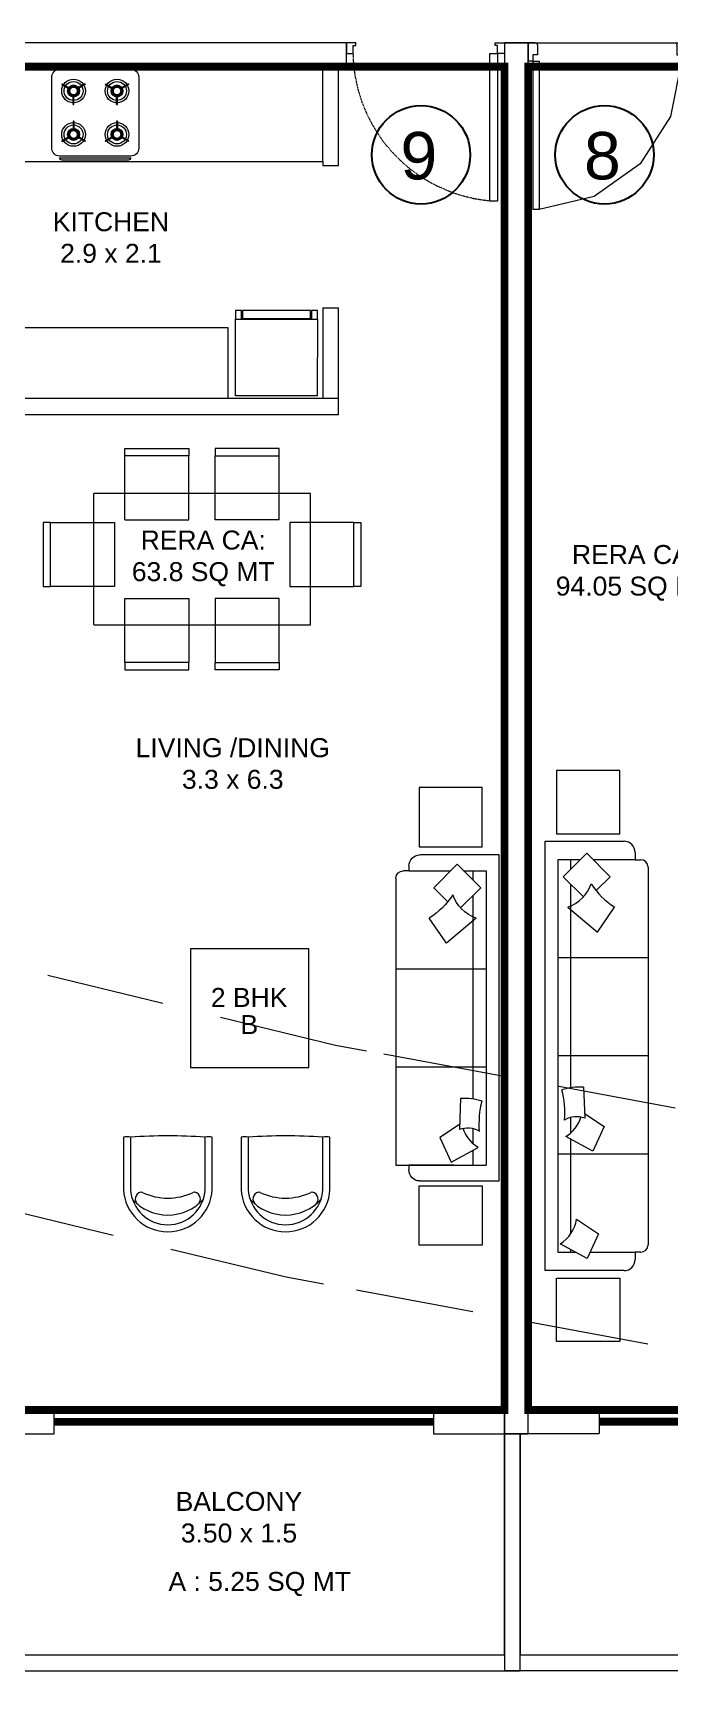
# Model space of a CAD drawing. Header units: inches. Extents: x 27644242 to 29761523, y -859349 to 216979.
# Drawn here: x 29105029 to 29109059, y -804183 to -793730 of the extents above; entities that cross this region are included whole.
import ezdxf

# ---------------------------------------------------------------- set-up
doc = ezdxf.new("R2010")
doc.units = ezdxf.units.IN
doc.header["$MEASUREMENT"] = 0
doc.set_wipeout_variables(frame=1)
for name, pattern in [('01-Xref Col Podium Lvl-1$0$HIDDEN', [0.375, 0.25, -0.125]), ('DASHED', [0.75, 0.5, -0.25]), ('DASHED2', [0.375, 0.25, -0.125]), ('HIDDEN', [0.375, 0.25, -0.125])]:
    doc.linetypes.add(name, pattern=pattern)
doc.layers.get('Defpoints').update_dxf_attribs({"color": 8})
for name, color, linetype, lineweight in [('AHC-A-DUCT', 14, 'HIDDEN', 5), ('DOOR', 4, 'Continuous', 0), ('DOORS', 1, 'Continuous', 9), ('ELEVATION', 40, 'Continuous', 13), ('FURN', 250, 'Continuous', 0), ('RVA Site Boundary', 17, 'Continuous', 15), ('WALL', 7, 'Continuous', 20), ('WINDOW', 162, 'Continuous', 13)]:
    doc.layers.add(name, color=color, linetype=linetype, lineweight=lineweight)
doc.layers.add('text', color=7, linetype='Continuous')
doc.styles.add('AMITS', font='arial.ttf')

# ---------------------------------------------------------------- blocks, each defined once
blk = doc.blocks.new('A$C6E20521E-flatten-1')
at = {"layer": 'DOORS', "color": 251}
for p, q in [((30, 115), (30, 1054)), ((70, 1054), (30, 1054)), ((70, 115), (70, 1054)), ((30, 115), (0, 115)), ((0, 0), (0, 115)), ((30, 75), (30, 115)), ((30, 115), (70, 115)), ((970, 75), (970, 115)), ((970, 115), (1000, 115)), ((1000, 0), (1000, 115)), ((0, 0), (1000, 0)), ((60, 75), (30, 75)), ((60, 15), (60, 75)), ((940, 15), (940, 75)), ((940, 75), (970, 75)), ((45, 0), (0, 0)), ((955, 0), (1000, 0))]:
    blk.add_line(p, q, dxfattribs=at)
for points in [[(970, 115), (902, 465), (709, 765), (417, 972), (70, 1054)], [(45, 0), (52, 2), (58, 7), (60, 15)], [(940, 15), (944, 4), (955, 0)]]:
    blk.add_lwpolyline(points, dxfattribs=at)
blk = doc.blocks.new('sofa-12')
at = {"color": 0, "linetype": 'ByBlock'}
for p, q in [((0.175, 0.7), (2.742, 0.7)), ((0.792, 0.7), (0.792, 0.087)), ((1.458, 0.7), (1.458, 0.087)), ((2.125, 0.7), (2.125, 0.087)), ((0.075, 0.612), (0.125, 0.612)), ((0.125, 0.612), (0.125, 0.65)), ((0.125, 0.612), (0.125, 0.327)), ((2.792, 0.65), (2.792, 0.612)), ((2.792, 0.612), (2.842, 0.612)), ((2.792, 0.306), (2.792, 0.612)), ((0, 0), (0, 0.537)), ((0.618, 0.356), (0.447, 0.473)), ((2.917, 0.537), (2.917, 0)), ((0.241, 0.442), (0.081, 0.283)), ((0.335, 0.347), (0.241, 0.442)), ((0.447, 0.154), (0.618, 0.356)), ((1.849, 0.268), (1.937, 0.402)), ((1.937, 0.402), (2.105, 0.325)), ((2.568, 0.214), (2.667, 0.364)), ((2.667, 0.364), (2.834, 0.286)), ((0.081, 0.283), (0.241, 0.124)), ((0.125, 0.24), (0.125, 0.087)), ((0.241, 0.124), (0.378, 0.261)), ((1.671, 0.261), (1.882, 0.27)), ((2.105, 0.325), (2.006, 0.141)), ((2.834, 0.286), (2.736, 0.102)), ((0.19, 0.175), (0.125, 0.175)), ((1.674, 0.175), (0.291, 0.175)), ((1.98, 0.175), (1.877, 0.175)), ((2.665, 0.175), (2.024, 0.175)), ((2.792, 0.175), (2.775, 0.175)), ((2.792, 0.087), (2.792, 0.206)), ((2.917, 0), (0, 0)), ((0.125, 0.087), (2.792, 0.087))]:
    blk.add_line(p, q, dxfattribs=at)
for centre, radius, start, end in [((0.175, 0.65), 0.05, 90, 180), ((2.742, 0.65), 0.05, 0, 90), ((0.075, 0.537), 0.075, 90, 180), ((2.842, 0.537), 0.075, 0, 90), ((0.025, 0.736), 0.497, 301.9301, 328.0699), ((0.211, 0.077), 0.248, 18.0785, 71.9215), ((2.044, 0.231), 0.374, 175.4155, 198.0697), ((2.038, 0.215), 0.166, 160.8325, 209.9235), ((1.796, 0.008), 0.249, 32.3301, 71.5057), ((1.845, -0.512), 0.646, 85.599, 104.0402), ((2.526, -0.031), 0.249, 32.3301, 80.157)]:
    blk.add_arc(centre, radius, start, end, dxfattribs=at)
blk = doc.blocks.new('SALE 5')
at = {"layer": 'Defpoints', "ltscale": 500, "elevation": 0}
blk.add_lwpolyline([(-4413, 6901, 50, 50, 0), (-413, 6901, 50, 50, 0), (-413, 4651, 50, 50, 0), (-263, 4651, 50, 50, 0), (-263, 4751, 50, 50, 0), (1537, 4751, 50, 50, 0), (1537, 5501, 50, 50, 0), (2987, 5501, 50, 50, 0), (2987, 6901, 50, 50, 0), (6887, 6901, 50, 50, 0), (6887, 3901, 50, 50, 0), (6387, 3901, 50, 50, 0), (6387, 2301, 50, 50, 0), (7487, 2301, 50, 50, 0), (7487, -2200, 50, 50, 0), (2987, -2200, 50, 50, 0), (2987, -1599, 50, 50, 0), (-813, -1599, 50, 50, 0), (-813, -1599, 50, 50, 0), (-4413, -1599, 50, 50, 0), (-4413, 6901, 50, 50, 0)], format="xyseb", dxfattribs=at)
at = {"layer": 'ELEVATION', "ltscale": 500, "elevation": 0}
for points in [[(-4563, -1749), (-4563, -3249), (-663, -3249), (-663, -1749)], [(-4463, -1749), (-4463, -3149), (-763, -3149), (-763, -1749)]]:
    blk.add_lwpolyline(points, dxfattribs=at)
at = {"layer": 'FURN', "ltscale": 500, "elevation": 0}
for points in [[(-4233, 2447), (-4233, 2047), (-3833, 2047), (-3833, 2447)], [(-4233, -1166), (-4233, -766), (-3833, -766), (-3833, -1166)]]:
    blk.add_lwpolyline(points, close=True, dxfattribs=at)
at = {"layer": 'WALL'}
for p, q in [((-4563, 7051, 0), (-4563, -1749, 0)), ((-4413, -1749, 0), (-4413, 7051, 0)), ((-4413, -1599, 0), (-3963, -1599, 0)), ((-4563, -1749, 0), (-3963, -1749, 0))]:
    blk.add_line(p, q, dxfattribs=at)
at = {"layer": 'WALL', "ltscale": 500}
for p, q in [((-4563, 7051, 0), (-4413, 7051, 0)), ((-3963, -1599, 0), (-3963, -1749, 0))]:
    blk.add_line(p, q, dxfattribs=at)
at = {"layer": 'WINDOW', "ltscale": 500, "const_width": 50, "elevation": 0}
blk.add_lwpolyline([(-3963, -1674), (-1063, -1674)], dxfattribs=at)
at = {"layer": 'FURN', "ltscale": 1000, "xscale": 931.2742623500526, "yscale": 931.2742623500526, "zscale": 931.2742623500526, "rotation": 270}
blk.add_blockref('sofa-12', (-4306, 1999, 0), dxfattribs=at)
at = {"layer": 'WALL', "ltscale": 500, "xscale": -1, "rotation": 180}
blk.add_blockref('A$C6E20521E-flatten-1', (-4413, 7051, 0), dxfattribs=at)
at = {"layer": 'text', "ltscale": 100, "insert": (-2882, 3521, 0), "char_height": 120, "width": 1715.23, "attachment_point": 9, "style": 'AMITS'}
blk.add_mtext('\\pxqc;RERA CA: \\P94.05 SQ MT', dxfattribs=at)
blk = doc.blocks.new('DOOR_750')
at = {"layer": 'DOOR'}
for points in [[(-70, 50), (-32.5, 50), (-32.5, 750), (-70, 750)], [(-750, 50), (-717.5, 50), (-717.5, 12.5), (-705, 12.5), (-705, 0), (-750, 0)], [(0, 50), (-32.5, 50), (-32.5, 12.5), (-45, 12.5), (-45, 0), (0, 0)]]:
    blk.add_lwpolyline(points, close=True, dxfattribs=at)
at = {"layer": 'DOOR', "linetype": 'DASHED', "ltscale": 10}
blk.add_arc((-2.4, 38), 715.2, 95.4221, 179.04025, dxfattribs=at)
blk = doc.blocks.new('FRDG')
at = {"layer": 'FURN', "color": 8, "lineweight": 0, "extrusion": (3.3432e-08, -6.87431e-09, 1), "elevation": 0}
for points in [[(9345.998, -728.492), (9346.508, -728.492), (9346.508, -727.946), (9345.998, -727.946)], [(9346.508, -727.946), (9346.566, -727.946), (9346.566, -727.986), (9346.508, -727.986)], [(9346.514, -727.992), (9346.566, -727.992), (9346.566, -728.444), (9346.514, -728.444)], [(9346.508, -728.452), (9346.566, -728.452), (9346.566, -728.492), (9346.508, -728.492)]]:
    blk.add_lwpolyline(points, close=True, dxfattribs=at)
blk = doc.blocks.new('hob')
at = {"layer": 'FURN', "extrusion": (2e-16, 7.34249e-08, 1)}
for p, q in [((-747640, 890447), (-747613, 890399)), ((-747636, 890449), (-747608, 890402)), ((-747280, 890449), (-747308, 890402)), ((-747276, 890447), (-747303, 890399)), ((-747640, 890302), (-747613, 890350)), ((-747636, 890300), (-747608, 890347)), ((-747510, 890377), (-747566, 890377)), ((-747510, 890372), (-747566, 890372)), ((-747405, 890377), (-747350, 890377)), ((-747405, 890372), (-747350, 890372)), ((-747280, 890300), (-747308, 890347)), ((-747276, 890302), (-747303, 890350)), ((-747640, 890172), (-747613, 890124)), ((-747636, 890174), (-747608, 890127)), ((-747510, 890102), (-747566, 890102)), ((-747510, 890097), (-747566, 890097)), ((-747405, 890102), (-747350, 890102)), ((-747405, 890097), (-747350, 890097)), ((-747280, 890174), (-747308, 890127)), ((-747276, 890172), (-747303, 890124)), ((-747640, 890027), (-747613, 890075)), ((-747636, 890025), (-747608, 890072)), ((-747280, 890025), (-747308, 890072)), ((-747276, 890027), (-747303, 890075))]:
    blk.add_line(p, q, dxfattribs=at)
at = {"layer": 'FURN', "extrusion": (2e-16, 7.34249e-08, 1), "elevation": 0}
for points in [[(-747233, 889962), (-747683, 889962, -0.414214), (-747733, 890012), (-747733, 890462, -0.414214), (-747683, 890512), (-747233, 890512, -0.414214), (-747183, 890462), (-747183, 890012, -0.414214)], [(-747173, 890462, -0.414214), (-747158, 890447), (-747158, 890027, -0.414214), (-747173, 890012), (-747173, 890027)]]:
    blk.add_lwpolyline(points, format="xyb", close=True, dxfattribs=at)
at = {"layer": 'FURN', "extrusion": (2e-16, 7.34249e-08, 1), "const_width": 20, "elevation": 0}
for points in [[(-747625, 890375, 1), (-747565, 890375, 1)], [(-747290, 890375, 1), (-747350, 890375, 1)], [(-747625, 890100, -1), (-747565, 890100, -1)], [(-747290, 890100, 1), (-747350, 890100, 1)]]:
    blk.add_lwpolyline(points, format="xyb", close=True, dxfattribs=at)
at = {"layer": 'FURN', "extrusion": (2e-16, 7.34249e-08, 1)}
for centre, radius in [((-747595, 890375, 0), 75), ((-747595, 890375, 0), 60), ((-747595, 890375, 0), 37.5), ((-747320, 890375, 0), 75), ((-747320, 890375, 0), 60), ((-747320, 890375, 0), 37.5), ((-747595, 890100, 0), 75), ((-747595, 890100, 0), 60), ((-747595, 890100, 0), 37.5), ((-747320, 890100, 0), 75), ((-747320, 890100, 0), 60), ((-747320, 890100, 0), 37.5)]:
    blk.add_circle(centre, radius, dxfattribs=at)
for centre, start, end in [((-747595, 890375, 0), 118.3146, 121.6854), ((-747320, 890375, 0), 58.3146, 61.6854), ((-747320, 890375, 0), 58.3146, 61.6854), ((-747595, 890375, 0), 238.3146, 241.6854), ((-747595, 890375, 0), 358.3146, 1.6854), ((-747320, 890375, 0), 178.3146, 181.6854), ((-747320, 890375, 0), 298.3146, 301.6854), ((-747595, 890100, 0), 118.3146, 121.6854), ((-747595, 890100, 0), 358.3146, 1.6854), ((-747320, 890100, 0), 178.3146, 181.6854), ((-747320, 890100, 0), 58.3146, 61.6854), ((-747320, 890100, 0), 58.3146, 61.6854), ((-747595, 890100, 0), 238.3146, 241.6854), ((-747320, 890100, 0), 298.3146, 301.6854)]:
    blk.add_arc(centre, 85, start, end, dxfattribs=at)
blk = doc.blocks.new('DINING TBALE')
at = {"layer": 'FURN'}
for p, q in [((552, 1665, 0), (552, 1710, 0)), ((552, 1710, 0), (957, 1710, 0)), ((552, 1665, 0), (552, 1710, 0)), ((957, 1710, 0), (957, 1665, 0)), ((1123, 1710, 0), (1123, 1665, 0)), ((1528, 1710, 0), (1123, 1710, 0)), ((1528, 1665, 0), (1528, 1710, 0)), ((1528, 1665, 0), (1528, 1710, 0)), ((957, 1665, 0), (552, 1665, 0)), ((552, 1665, 0), (552, 1260, 0)), ((957, 1665, 0), (552, 1665, 0)), ((957, 1260, 0), (957, 1665, 0)), ((1123, 1260, 0), (1123, 1665, 0)), ((1123, 1665, 0), (1528, 1665, 0)), ((1123, 1665, 0), (1528, 1665, 0)), ((1528, 1665, 0), (1528, 1260, 0)), ((1726, 1426, 0), (354, 1426, 0)), ((354, 1426, 0), (354, 594, 0)), ((1726, 1426, 0), (1726, 594, 0)), ((552, 1260, 0), (957, 1260, 0)), ((1528, 1260, 0), (1123, 1260, 0)), ((35, 1184, 0), (80, 1184, 0)), ((35, 779, 0), (35, 1184, 0)), ((485, 1184, 0), (80, 1184, 0)), ((80, 1184, 0), (80, 779, 0)), ((80, 1184, 0), (80, 779, 0)), ((485, 779, 0), (485, 1184, 0)), ((1595, 1184, 0), (2000, 1184, 0)), ((1595, 779, 0), (1595, 1184, 0)), ((2045, 1184, 0), (2000, 1184, 0)), ((2000, 1184, 0), (2000, 779, 0)), ((2000, 1184, 0), (2000, 779, 0)), ((2045, 779, 0), (2045, 1184, 0)), ((80, 779, 0), (35, 779, 0)), ((80, 779, 0), (35, 779, 0)), ((80, 779, 0), (485, 779, 0)), ((552, 761, 0), (957, 761, 0)), ((552, 761, 0), (552, 356, 0)), ((957, 761, 0), (957, 356, 0)), ((1123, 761, 0), (1123, 356, 0)), ((1528, 761, 0), (1123, 761, 0)), ((1528, 761, 0), (1528, 356, 0)), ((2000, 779, 0), (1595, 779, 0)), ((2000, 779, 0), (2045, 779, 0)), ((2000, 779, 0), (2045, 779, 0)), ((354, 594, 0), (1726, 594, 0)), ((552, 356, 0), (552, 311, 0)), ((552, 356, 0), (552, 311, 0)), ((957, 356, 0), (552, 356, 0)), ((957, 356, 0), (552, 356, 0)), ((957, 311, 0), (957, 356, 0)), ((1123, 311, 0), (1123, 356, 0)), ((1123, 356, 0), (1528, 356, 0)), ((1123, 356, 0), (1528, 356, 0)), ((1528, 356, 0), (1528, 311, 0)), ((1528, 356, 0), (1528, 311, 0)), ((552, 311, 0), (957, 311, 0)), ((1528, 311, 0), (1123, 311, 0))]:
    blk.add_line(p, q, dxfattribs=at)
blk = doc.blocks.new('sofasaaaaaaaaaaa')
at = {"color": 0, "linetype": 'ByBlock'}
for p, q in [((-322, 710), (-322, 745)), ((-275, 791), (1541, 791)), ((299, 791), (299, 221)), ((920, 791), (920, 221)), ((1541, 791), (1541, 221)), ((-422, 139), (-422, 640)), ((-352, 710), (-322, 710)), ((-322, 710), (-322, 444)), ((1541, 710), (1571, 710)), ((1541, 424), (1541, 710)), ((1641, 640), (1641, 139)), ((-214, 551), (-363, 403)), ((-126, 463), (-214, 551)), ((137, 471), (-22, 580)), ((-22, 283), (137, 471)), ((1283, 389), (1366, 514)), ((1366, 514), (1522, 442)), ((1522, 442), (1430, 270)), ((-363, 403), (-214, 255)), ((-322, 363), (-322, 221)), ((-214, 255), (-87, 383)), ((1118, 382), (1314, 390)), ((-262, 302), (-322, 302)), ((-322, 221), (1541, 221)), ((1121, 302), (-167, 302)), ((1405, 302), (1310, 302)), ((1541, 302), (1447, 302)), ((1641, 139), (-422, 139))]:
    blk.add_line(p, q, dxfattribs=at)
for centre, radius, start, end in [((-275, 745), 46.6, 90, 180), ((-352, 640), 69.8, 90, 180), ((1571, 640), 69.8, 0, 90), ((-415, 825), 463, 301.9301, 328.0699), ((-242, 211), 231, 18.0785, 71.9215), ((1465, 354), 348, 175.4155, 198.0697), ((1460, 340), 155, 160.8325, 209.9235), ((1234, 147), 231, 32.3301, 71.5057), ((1280, -338), 602, 85.599, 104.0402)]:
    blk.add_arc(centre, radius, start, end, dxfattribs=at)
blk = doc.blocks.new('cha-1')
at = {"color": 0, "linetype": 'ByBlock'}
for points in [[(375, 10), (375, 453, 0.950858), (-375, 453), (-375, 10)], [(315, 11), (315, 452, 0.946504), (-315, 452), (-315, 11)]]:
    blk.add_lwpolyline(points, format="xyb", dxfattribs=at)
for centre, radius, start, end in [((0, 263), 405, 42.4573, 137.5427), ((-217, 533), 58.2, 126.2045, 258.1486), ((217, 533), 58.2, 281.8514, 53.7955), ((-224, 501), 25, 258.1486, 294.8492), ((0, 17), 508, 65.1508, 114.8492), ((224, 501), 25, 245.1508, 281.8514), ((-347, 125), 118, 256.2867, 285.6904), ((0, 4466), 4466, 265.9551, 274.0449), ((347, 125), 118, 254.3096, 283.7133)]:
    blk.add_arc(centre, radius, start, end, dxfattribs=at)

msp = doc.modelspace()

# ---------------------------------------------------------------- linework, layer by layer
at = {"layer": 'FURN', "ltscale": 500}
for p, q in [((29103962.3, -794542.7), (29106862.3, -794542.7)), ((29103962.3, -795592.7), (29106262.3, -795592.7)), ((29106262.3, -795592.7), (29106262.3, -796042.7))]:
    msp.add_line(p, q, dxfattribs=at)
at = {"layer": 'FURN', "ltscale": 500, "elevation": 0}
for points in [[(29107871.9, -798504.7), (29107471.9, -798504.7), (29107471.9, -798879.7), (29107871.9, -798879.7)], [(29107871.9, -801399.6), (29107471.9, -801399.6), (29107471.9, -801024.6), (29107871.9, -801024.6)]]:
    msp.add_lwpolyline(points, close=True, dxfattribs=at)
at = {"layer": 'FURN', "ltscale": 1000}
msp.add_lwpolyline([(29106024.4, -800275), (29106774.4, -800275), (29106774.4, -799525), (29106024.4, -799525)], close=True, dxfattribs=at)
at = {"layer": 'RVA Site Boundary', "color": 252, "linetype": '01-Xref Col Podium Lvl-1$0$HIDDEN', "ltscale": 3000}
for points in [[(29117719.3, -786775.5), (29119000.8, -791560.5), (29119216.3, -792343.2), (29117087, -796269.2), (29120129.2, -799129.8), (29120264.6, -803342.2), (29119608.6, -804725.4), (29119397.1, -804707), (29112327, -804093), (29110334.5, -803838.3), (29110025.5, -802230.6), (29106866.8, -801647), (29106630, -801603.2), (29097502.8, -799387.6), (29091801.5, -801216), (29090487.2, -801559.2), (29084528.6, -801392.6), (29078614.2, -801587.4), (29077896, -801652.8), (29070594.6, -802069.7), (29062281.5, -802826.4)], [(29116271.7, -787168.7), (29117553.2, -791953.6), (29117609.8, -792159), (29115217.3, -796570.2), (29118649.9, -799797.8), (29118753.7, -803027.5), (29118700, -803140.8), (29112487.1, -802601.2), (29111602.5, -802488.2), (29111305.3, -800941.7), (29107139.4, -800171.9), (29106943.5, -800135.7), (29097446.6, -797830.4), (29091382.7, -799775.1), (29090315.2, -800053.8), (29084524.8, -799891.9), (29078521.4, -800089.6), (29077785.2, -800156.7), (29070483.8, -800573.6), (29062057, -801340.7)]]:
    msp.add_lwpolyline(points, dxfattribs=at)
at = {"layer": 'text', "color": 1, "ltscale": 500}
for centre in [(29107484, -794500.3), (29108645.3, -794500.3)]:
    msp.add_circle(centre, 311.4, dxfattribs=at)
at = {"layer": 'WALL', "ltscale": 500}
for p, q in [((29106962.3, -793942.7), (29106862.3, -793942.7)), ((29106862.3, -794542.7), (29106862.3, -793942.7)), ((29106962.3, -794567.7), (29106962.3, -793942.7)), ((29106862.3, -794542.7), (29106862.3, -794567.7)), ((29106862.3, -794567.7), (29106962.3, -794567.7)), ((29106862.3, -795467.7), (29106862.3, -796042.7)), ((29106862.3, -795467.7), (29106962.3, -795467.7)), ((29106962.3, -796042.7), (29106962.3, -795467.7))]:
    msp.add_line(p, q, dxfattribs=at)
for points in [[(29107012.3, -793792.7), (29103812.3, -793792.7), (29103812.3, -793942.7), (29107012.3, -793942.7)], [(29106962.3, -796142.7), (29106962.3, -796042.7), (29104712.3, -796042.7), (29104712.3, -796142.7)], [(29105162.3, -802592.7), (29105162.3, -802442.7), (29104312.3, -802442.7), (29104312.3, -802592.7)]]:
    msp.add_lwpolyline(points, close=True, dxfattribs=at)
at = {"layer": 'WINDOW', "ltscale": 500, "const_width": 50}
msp.add_lwpolyline([(29107562.3, -802517.7), (29105162.3, -802517.7)], dxfattribs=at)

# ---------------------------------------------------------------- block references
at = {"layer": 'FURN', "rotation": 270.0000000000089}
msp.add_blockref('hob', (28215185.3, -1541691.4, 0), dxfattribs=at)
at = {"layer": 'FURN', "extrusion": (-6.40542e-09, -9.36485e-09, 1), "xscale": -950.000000000018, "yscale": 950.0000000000116, "zscale": 950.0000000000109, "rotation": 269.9749165264677}
msp.add_blockref('FRDG', (29794489.5, -9675025.3, -0.1), dxfattribs=at)
at = {"layer": 'FURN', "ltscale": 1000, "rotation": 180}
msp.add_blockref('DINING TBALE', (29107138.5, -796048.5, -0.3), dxfattribs=at)

# ---------------------------------------------------------------- texts
at = {"layer": 'text', "color": 1, "ltscale": 100, "style": 'AMITS'}
for s, insert, char_height, width, attachment_point in [('\\pxqc;9', (29107098.1, -794355.9), 300, 744.906, 1), ('\\pxqc;8', (29108259.3, -794355.9), 300, 744.906, 1), ('\\pxqc;2 BHK', (29105538.6, -799892.4), 120, 1715.235, 7), ('\\pxqc;B', (29105540, -800064), 120, 1715.235, 7)]:
    msp.add_mtext(s, dxfattribs=dict(at, insert=insert, char_height=char_height, width=width, attachment_point=attachment_point))
at = {"layer": 'text', "ltscale": 100, "char_height": 120, "width": 1715.235, "style": 'AMITS'}
for s, insert, attachment_point in [('\\pxqc;KITCHEN\\P2.9 x 2.1', (29106379.5, -794863.7), 3), ('\\pxqc;RERA CA: \\P63.8 SQ MT', (29105248.3, -796877.8), 1), ('\\pxqc;LIVING /DINING\\P3.3 x 6.3', (29107150.4, -798192), 3), ('\\pxqc;BALCONY\\P3.50 x 1.5', (29107189.5, -802961.1), 3), ('\\pxqc;A : 5.25 SQ MT', (29105605.6, -803467.7), 1)]:
    msp.add_mtext(s, dxfattribs=dict(at, insert=insert, attachment_point=attachment_point))

# ---------------------------------------------------------------- next in the draw order: block references
at = {"layer": 'AHC-A-DUCT', "linetype": 'DASHED2', "ltscale": 1000}
msp.add_blockref('SALE 5', (29112574.9, -800843.3, 0), dxfattribs=at)

# ---------------------------------------------------------------- next in the draw order: linework, layer by layer
at = {"layer": 'Defpoints', "ltscale": 500, "const_width": 50}
msp.add_lwpolyline([(29103962.3, -793942.7), (29103962.3, -796192.7), (29103812.3, -796192.7), (29103812.3, -796092.7), (29102512, -796092.7), (29102512, -797542.6), (29100912.3, -797542.6), (29100912.3, -796092.8), (29098512.3, -796092.8), (29098519.1, -801543.2), (29101612.7, -801541.9), (29101612.3, -802442.7), (29104612.3, -802442.7), (29104612.3, -802442.7), (29108012.2, -802442.7), (29108012.2, -793942.7), (29103962.3, -793942.7)], dxfattribs=at)
at = {"layer": 'ELEVATION', "ltscale": 500}
for points in [[(29104612.3, -802592.7), (29104612.3, -804092.8), (29108112.3, -804092.8), (29108112.3, -802592.7)], [(29104712.3, -802592.7), (29104712.3, -803992.8), (29108012.3, -803992.8), (29108012.3, -802592.7)]]:
    msp.add_lwpolyline(points, dxfattribs=at)
at = {"layer": 'WALL', "ltscale": 500}
for points in [[(29108162.3, -793792.7), (29108012.3, -793792.7), (29108012.3, -802592.7), (29108162.3, -802592.7)], [(29108012.3, -802592.7), (29108012.3, -802442.7), (29107562.3, -802442.7), (29107562.3, -802592.7)]]:
    msp.add_lwpolyline(points, close=True, dxfattribs=at)

# ---------------------------------------------------------------- next in the draw order: block references
at = {"layer": 'DOOR', "xscale": -1.333333977559269, "yscale": 1.333333977559269, "zscale": 1.333333977559269, "rotation": 180}
msp.add_blockref('DOOR_750', (29108012.3, -793792.7), dxfattribs=at)
at = {"layer": 'FURN', "ltscale": 1000, "xscale": -1, "rotation": 90.00000000000001}
msp.add_blockref('sofasaaaaaaaaaaa', (29108116.6, -799352.4), dxfattribs=at)

# ---------------------------------------------------------------- next in the draw order: block references
at = {"layer": 'FURN', "ltscale": 1000, "xscale": 0.7494972036074088, "yscale": 0.7494972036074088, "zscale": 0.7494972036074088, "rotation": 180}
for p in [(29105881.9, -800708.5), (29106626.7, -800708.5)]:
    msp.add_blockref('cha-1', p, dxfattribs=at)

doc.saveas('drawing.dxf')
